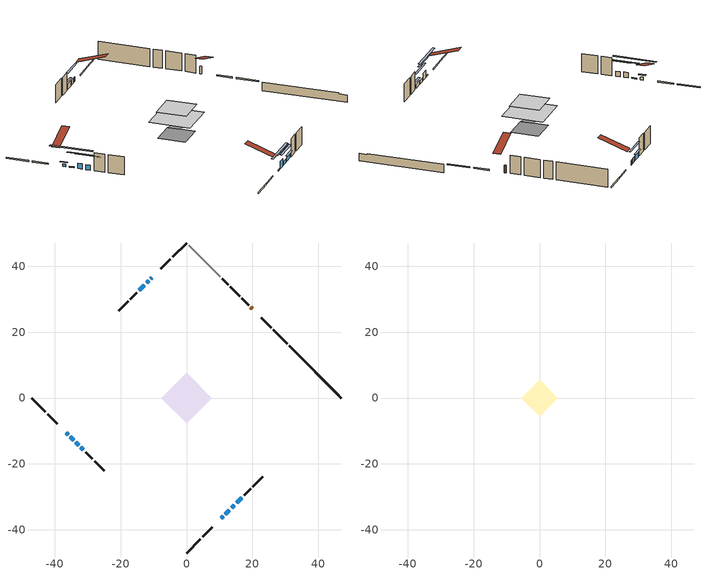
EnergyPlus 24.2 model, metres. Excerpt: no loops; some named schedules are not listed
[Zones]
conditioned space
 floor outside (Floor1 construction): -2.26,0 0,2.26 2.26,0 0,-2.26 z0.16
 floor adiabatic (AdiabaticFloorConstruction): -7.63,0 0,7.63 7.63,0 0,-7.63 z2.6
 floor foundation (Slab1 construction): -5.18,0 0,5.18 5.18,0 0,-5.18 z-2.13
 wall outside (RimJoist1 construction): 0,-47.11 4.24,-42.87 / -47.11,0 -42.87,-4.24 / 0,47.11 -4.24,42.87 / 30.61,16.5 26.37,20.74 z0.16:0.46
 wall outside (RimJoist2 construction): 4.9,-42.21 7.87,-39.24 / -42.21,-4.9 -39.24,-7.87 / -4.9,42.21 -7.87,39.24 / 25.71,21.4 22.74,24.37 z0.16:0.46
 wall outside (AdiabaticWallConstruction 1): 19.99,27.12 19.55,27.56 z0.16:2.19
 wall outside (AdiabaticWallConstruction): -10.62,36.49 -10.89,36.22 z0.16:1.38; -36.49,-10.62 -35.98,-11.13 z0.16:0.87; 10.62,-36.49 11.13,-35.98 / -35.33,-11.78 -34.32,-12.79 z0.16:0.47; 11.78,-35.33 13.04,-34.07 z0.16:2.14; 13.69,-33.41 14.54,-32.57 z0.16:1.08; -33.67,-13.44 -32.82,-14.29 z0.16:1.61; -32.17,-14.94 -31.32,-15.79 / -11.54,35.57 -12.16,34.95 / -12.81,34.3 -14.39,32.72 z0.16:1.53; 15.2,-31.91 16.85,-30.26 z0.16:1.33
 wall outside (Wall1 construction): 17.51,-29.6 19.55,-27.56 / -30.66,-16.45 -28.61,-18.5 / -15.05,32.06 -17.1,30.01 / 18.89,28.22 16.84,30.27 z0.16:5.04
 wall outside (Wall2 construction): 20.21,-26.9 23.12,-23.99 / -27.96,-19.15 -25.04,-22.07 / -17.75,29.36 -20.67,26.44 / 16.18,30.93 13.27,33.84 z0.16:5.04
 wall foundation (FoundationWall1 construction): 31.27,15.84,-2.13 31.27,15.84,0.16 45.53,1.58,0.16 45.53,1.58,-0.13 47.11,0,-0.13 47.11,0,-2.13
 wall othersidecoefficients (Wall3 construction): 12.61,34.49 10.89,36.22 z0.16:5.04
 wall adiabatic (Wall4 construction): 10.23,36.88 0.66,46.45 z0.16:5.04
 window (WindowConstruction 8): -10.62,36.49 -10.89,36.22 z0.16:1.38
 window (WindowConstruction 7): -36.49,-10.62 -35.98,-11.13 z0.16:0.87
 window (WindowConstruction 9): 10.62,-36.49 11.12,-35.98 z0.16:0.46
 window (WindowConstruction 10): -35.33,-11.78 -34.32,-12.79 z0.16:0.46
 window (WindowConstruction): 11.78,-35.33 13.04,-34.07 z0.16:2.14
 window (WindowConstruction 1): 13.7,-33.41 14.54,-32.57 z0.16:1.07
 window (WindowConstruction 2): -33.67,-13.44 -32.82,-14.29 z0.16:1.61
 window (WindowConstruction 3): -32.16,-14.95 -31.32,-15.79 z0.16:1.53
 window (WindowConstruction 4): -11.54,35.56 -12.15,34.95 z0.16:1.53
 window (WindowConstruction 5): -12.81,34.3 -14.39,32.72 z0.16:1.53
 window (WindowConstruction 6): 15.2,-31.91 16.85,-30.26 z0.16:1.33
 door (Door): 19.99,27.12 19.55,27.56 z0.16:2.19
 ceiling adiabatic (AdiabaticFloorConstruction): 0,-7.63 7.63,0 0,7.63 -7.63,0 z2.6
attic - vented
 floor to conditioned space (Floor2 construction Reversed): -5.61,0 0,5.61 5.61,0 0,-5.61 z5.04
 roof outside (Roof1 construction): 9.97,-37.14,5.04 4.5,-31.68,7.61 3.06,-33.12,7.61 8.53,-38.58,5.04; -37.14,-9.97,5.04 -31.68,-4.5,7.61 -33.12,-3.06,7.61 -38.58,-8.53,5.04; -9.97,37.14,5.04 -4.5,31.68,7.61 -3.06,33.12,7.61 -8.53,38.58,5.04; 20.65,26.46,5.04 15.18,21,7.61 16.62,19.56,7.61 22.08,25.02,5.04
shading: -35.55,-11.56 -36.92,-10.19 -37.24,-10.52 -35.88,-11.88 z1.48; 14.68,-32.43 7.07,-40.04 7.39,-40.37 15.01,-32.75 z5.49; -30.77,-16.34 -38.88,-8.23 -39.21,-8.55 -31.09,-16.67 z5.49; 15.09,-32.02 9.73,-37.38 10.06,-37.7 15.41,-32.35 z5.04; 16.59,-30.52 11.65,-35.46 11.97,-35.79 16.92,-30.84 z3.97; -30.88,-16.23 -35.6,-11.51 -35.93,-11.83 -31.21,-16.55 z4.35; -29.38,-17.73 -34.1,-13.01 -34.43,-13.33 -29.71,-18.05 z4.27; -14.2,32.91 -9.5,37.61 -9.82,37.94 -14.53,33.23 z4.43; -14.82,32.29 -12.38,34.73 -12.71,35.05 -15.15,32.61 z2.14; 17.28,-29.83 14.77,-32.34 15.09,-32.67 17.6,-30.16 z1.94
[Building]
Building 1: Terrain=Suburbs
[Site:Location]
Toronto City Centre_ON: Latitude {deg}=43.63; Longitude {deg}=-79.39; Time Zone {hr}=-5; Elevation {m}=77; Keep Site Location Information=Yes
[Site:GroundTemperature:Shallow]
5.01852, 3.26908, 3.12898, 3.95918, 7.29196, 10.6092, 13.4851, 15.3069, 15.4617, 13.9799, 11.1774, 7.9619
[Site:WaterMainsTemperature]
Calculation Method=Schedule; Temperature Schedule=mains temperature schedule
[Material] Roughness=Rough; Thermal Absorptance=0.9
Name | Thickness {m} | Conductivity {W/m-K} | Density {kg/m3} | Specific Heat {J/kg-K} | Solar Absorptance | Visible Absorptance
asphalt or fiberglass shingles | 0.00635 | 0.162714 | 1121.4 | 1465.45 | 0.4 | 0.4
ceiling loosefill ins | 0.0846667 | 0.0480833 | 16.02 | 1046.75 | 0.7 | 0.7
ceiling stud and cavity | 0.1397 | 0.115316 | 65.682 | 1177.47 | 0.7 | 0.7
concrete 4.0 in. | 0.1016 | 1.803125 | 2242.8 | 837.4 | 0.7 | 0.7
concrete 8.0 in. | 0.2032 | 1.803125 | 2242.8 | 837.4 | 0.7 | 0.7
door material | 0.04445 | 0.327969 | 512.64 | 1214.23 | 0.7 | 0.7
exterior vertical ins | 0.0212574 | 0.029427 | 32.04 | 1214.23 | 0.7 | 0.7
floor covering | 0.0127 | 0.0433444 | 54.468 | 1339.84 | 0.6 | 0.6
floor rigid ins | 0.103632 | 0.029427 | 32.04 | 1214.23 | 0.7 | 0.7
floor rigid ins 1; wall rigid ins 2 | 0.512978 | 0.029427 | 32.04 | 1214.23 | 0.7 | 0.7
floor stud and cavity | 0.1397 | 0.165219 | 92.3553 | 1139.71 | 0.7 | 0.7
floor stud and cavity 1 | 0.1397 | 1.75129 | 37.0049 | 1207.88 | 0.7 | 0.7
furniture material conditioned space 1 | 0.1524 | 0.115458 | 640.8 | 1214.23 | 0.6 | 0.6
gypsum board | 0.0127 | 0.160291 | 801 | 837.4 | 0.6 | 0.6
gypsum board 1 | 0.0127 | 0.160291 | 801 | 837.4 | 0.7 | 0.7
osb sheathing 0.5 in. | 0.0127 | 0.115458 | 512.64 | 1214.23 | 0.7 | 0.7
osb sheathing 0.75 in. | 0.01905 | 0.115458 | 512.64 | 1214.23 | 0.7 | 0.7
osb sheathing 2.0 in. | 0.0508 | 0.115458 | 512.64 | 1214.23 | 0.7 | 0.7
rim joist rigid ins; wall rigid ins | 0.051816 | 0.029427 | 32.04 | 1214.23 | 0.7 | 0.7
rim joist stud and cavity | 0.0508 | 0.0406006 | 125.044 | 1163.47 | 0.6 | 0.6
rim joist stud and cavity 1 | 0.0508 | 0.103237 | 50.32683 | 1063.81 | 0.6 | 0.6
wall rigid ins 1 | 0.051816 | 0.029427 | 32.04 | 1214.23 | 0.4 | 0.4
wall stud and cavity | 0.1397 | 0.158046 | 139.0536 | 1170.24 | 0.7 | 0.7
wall stud and cavity 1 | 0.1397 | 0.153758 | 139.0536 | 1170.24 | 0.7 | 0.7
wall stud and cavity 2 | 0.1397 | 0.212397 | 139.0536 | 1170.24 | 0.7 | 0.7
wall stud and cavity 3 | 0.1397 | 0.130375 | 139.0536 | 1170.24 | 0.7 | 0.7
wall stud and cavity 4 | 0.0889 | 0.380278 | 52.3479 | 1209.89 | 0.7 | 0.7
wall stud and cavity 5 | 0.0889 | 0.391764 | 83.0341 | 1211.67 | 0.7 | 0.7
wood siding | 0.0254 | 0.102417 | 544.68 | 1172.36 | 0.4 | 0.4
wood siding 1; wood siding 2; wood siding 3 | 0.0254 | 0.102417 | 544.68 | 1172.36 | 0.7 | 0.7
[WindowMaterial:SimpleGlazingSystem]
Name | U-Factor {W/m2-K} | Solar Heat Gain Coefficient
WindowMaterial | 2.55851 | 0.55
WindowMaterial 1 | 2.63516 | 0.5
WindowMaterial 2 | 2.42507 | 0.63
WindowMaterial 3 | 2.430184 | 0.63
WindowMaterial 4 | 2.543744 | 0.54
WindowMaterial 5 | 2.381921 | 0.65
WindowMaterial 6 | 2.61131 | 0.52
WindowMaterial 7 | 2.79017 | 0.42
WindowMaterial 8 | 4.849012 | 0.61
WindowMaterial 9 | 2.907136 | 0.29
[Construction]
AdiabaticFloorConstruction: floor stud and cavity 1, floor rigid ins 1, osb sheathing 0.75 in., floor covering
AdiabaticWallConstruction: wood siding 2, wall rigid ins 2, wall stud and cavity 4, gypsum board
AdiabaticWallConstruction 1: wood siding 3, wall rigid ins 2, wall stud and cavity 4, gypsum board
Door: door material
Floor1 construction: floor stud and cavity, floor rigid ins, osb sheathing 0.75 in., floor covering
Floor2 construction Reversed: gypsum board, ceiling stud and cavity, ceiling loosefill ins
FoundationWall1 construction: concrete 8.0 in., gypsum board 1
furniture construction conditioned space 1: furniture material conditioned space 1
PartitionWallConstruction: gypsum board, wall stud and cavity 5, gypsum board
RimJoist1 construction: wood siding 1, rim joist rigid ins, osb sheathing 2.0 in., rim joist stud and cavity
RimJoist2 construction: wood siding 1, rim joist stud and cavity 1
Roof1 construction: asphalt or fiberglass shingles
Slab1 construction: concrete 4.0 in.
Wall1 construction: wood siding, wall rigid ins, osb sheathing 0.5 in., wall stud and cavity, gypsum board
Wall2 construction: wood siding, wall rigid ins, osb sheathing 0.5 in., wall stud and cavity 1, gypsum board
Wall3 construction: wall rigid ins 1, osb sheathing 0.5 in., wall stud and cavity 2, gypsum board
Wall4 construction: wall rigid ins 1, osb sheathing 0.5 in., wall stud and cavity 3, gypsum board
WindowConstruction: WindowMaterial
WindowConstruction 1: WindowMaterial 1
WindowConstruction 10; WindowConstruction 9: WindowMaterial 9
WindowConstruction 2: WindowMaterial 2
WindowConstruction 3: WindowMaterial 3
WindowConstruction 4: WindowMaterial 4
WindowConstruction 5: WindowMaterial 5
WindowConstruction 6: WindowMaterial 6
WindowConstruction 7: WindowMaterial 7
WindowConstruction 8: WindowMaterial 8
[Zone] Multiplier=1; Part of Total Floor Area=Yes
Name | Volume {m3}
attic - vented | 26.2921
conditioned space | 439.5
[Space]
Name | Zone | Volume {m3}
attic - vented 1 | attic - vented | 26.2921
conditioned space 1 | conditioned space | 439.5
[ZoneInfiltration:EffectiveLeakageArea]
infil attic - vented 1: Zone or Space=attic - vented 1; Schedule=Always On Discrete; Effective Air Leakage Area {cm2}=2648.42; Stack Coefficient=0.000179056; Wind Coefficient=9.04095e-06
[ZoneMixing]
whole house fan mix: Zone or Space=attic - vented; Schedule=Always On Continuous; Design Flow Rate Calculation Method=Flow/Zone; Design Flow Rate {m3/s}=0; Source Zone or Space=conditioned space
[SurfaceProperty:ExposedFoundationPerimeter]
Slab1: Exposed Perimeter Calculation Method=TotalExposedPerimeter; Total Exposed Perimeter {m}=22.403
[SurfaceProperty:OtherSideCoefficients]
other non-freezing space: Combined Convective/Radiative Film Coefficient {W/m2-K}=8.35; Constant Temperature Coefficient=1; External Dry-Bulb Temperature Coefficient=0; Ground Temperature Coefficient=0; Wind Speed Coefficient=0; Zone Air Temperature Coefficient=0; Constant Temperature Schedule=other non-freezing space; Previous Other Side Temperature Coefficient=0
[InternalMass] Zone or ZoneList=conditioned space; Space or SpaceList=conditioned space 1
Name | Construction | Surface Area {m2}
furniture mass conditioned space 1 | furniture construction conditioned space 1 | 72.1363
partition wall mass | PartitionWallConstruction | 180.341
[Lights]
interior lighting: Zone or ZoneList or Space or SpaceList=conditioned space 1; Schedule=interior lighting schedule; Design Level Calculation Method=LightingLevel; Lighting Level {W}=343.2; Return Air Fraction=0; Fraction Radiant=0.6; Fraction Visible=0.2; Fraction Replaceable=1
[People]
occupants: Zone or ZoneList or Space or SpaceList=conditioned space 1; Number of People Schedule=occupants schedule; Number of People Calculation Method=People; Number of People=3; Fraction Radiant=0.314171; Sensible Heat Fraction=0.56303; Activity Level Schedule=occupants activity schedule; Carbon Dioxide Generation Rate {m3/s-W}=0; Enable ASHRAE 55 Comfort Warnings=No; Mean Radiant Temperature Calculation Type=EnclosureAveraged
[ElectricEquipment] Zone or ZoneList or Space or SpaceList=conditioned space 1; Design Level Calculation Method=EquipmentLevel
Name | Schedule | Design Level {W} | Fraction Latent | Fraction Radiant | Fraction Lost
clothes dryer | clothes dryer schedule | 140.772 | 0.015 | 0.081 | 0.85
clothes washer | clothes washer schedule | 32.1985 | 0.03 | 0.162 | 0.7
cooking range | cooking range schedule | 208.969 | 0.08 | 0.432 | 0.2
dishwasher | dishwasher schedule | 66.8632 | 0.3 | 0.18 | 0.4
fridge | fridge schedule | 72.9452 | 0 | 0.6 | 0
mech vent bath fan 0 | mech vent bath fan 0 schedule | 50.2 | 0 | 0 | 1
mech vent bath fan 1 | mech vent bath fan 1 schedule | 50.2 | 0 | 0 | 1
mech vent house fan | mech vent house fan schedule | 1.9 | 0 | 0 | 1
mech vent house fan cfis | mech vent house fan cfis schedule | 0 | 0 | 0 | 0
mech vent range fan 0 | mech vent range fan 0 schedule | 57 | 0 | 0 | 1
misc plug loads | misc plug loads schedule | 494.7 | 0.045 | 0.513 | 0.1
whole house fan | Always On Discrete | 0 | 0 | 0 | 1
[OtherEquipment] Zone or ZoneList or Space or SpaceList=conditioned space 1; Design Level Calculation Method=EquipmentLevel
Name | Fuel Type | Schedule | Design Level {W} | Fraction Latent | Fraction Radiant | Fraction Lost
clothes dryer 1 | Electricity | clothes dryer schedule | 0 | 0.015 | 0.081 | 0.85
cooking range 1 | Electricity | cooking range schedule | 0 | 0.08 | 0.432 | 0.2
general water use latent | None | general water use schedule | 59.3978 | 1 | 0 | 0
general water use sensible | None | general water use schedule | -58.539 | 0 | 0.6 | 0
mech vent house fan latent load | None | Always On Discrete | 0 | 1 | 0 | 0
mech vent house fan sensible load | None | Always On Discrete | 0 | 0 | 0 | 0
water heater energy adjustment1 | NaturalGas | Always On Discrete | 0.01 | 0 | 0 | 1
[ZoneInfiltration:DesignFlowRate] Zone or ZoneList or Space or SpaceList=conditioned space 1; Schedule=Always On Discrete; Design Flow Rate Calculation Method=Flow/Zone; Design Flow Rate {m3/s}=0
infil flow; natural vent flow; whole house fan flow
[AvailabilityManager:Scheduled]
central ac and furnace airloop Availability Manager: Schedule=Always On Discrete
[Foundation:Kiva]
Foundation Kiva 1: Initial Indoor Air Temperature {C}=18; Wall Height Above Grade {m}=0.15999; Wall Depth Below Slab {m}=0.2032; Custom Block Material Name 1=exterior vertical ins; Custom Block Depth 1 {m}=2.28999; Custom Block X Position 1 {m}=0.2159; Custom Block Z Position 1 {m}=0
[Foundation:Kiva:Settings]
Soil Conductivity {W/m-K}=0.849921; Soil Density {kg/m3}=1842.3; Soil Specific Heat {J/kg-K}=418.7; Ground Solar Absorptivity=0.9; Ground Thermal Absorptivity=0.9; Ground Surface Roughness {m}=0.03; Far-Field Width {m}=40; Deep-Ground Boundary Condition=ZeroFlux; Deep-Ground Depth {m}=40; Minimum Cell Dimension {m}=0.2; Maximum Cell Growth Coefficient=3; Simulation Timestep=Timestep
[Exterior:Lights]
exterior lighting: Schedule=exterior lighting schedule; Design Level {W}=75.6
[EnergyManagementSystem:GlobalVariable]
central_ac_and_furnace_airloop_Fan_RTF
infil_program_Qfan
infil_program_Qinf
natural_vent_program_Qnv
natural_vent_program_Qwhf
[EnergyManagementSystem:Sensor]
Name | Output:Variable or Output:Meter Index Key | Output:Variable or Output:Meter
airflow_gain | infil flow | Infiltration Sensible Heat Gain Energy
airflow_gain_1 | natural vent flow | Infiltration Sensible Heat Gain Energy
airflow_gain_2 | whole house fan flow | Infiltration Sensible Heat Gain Energy
airflow_loss | infil flow | Infiltration Sensible Heat Loss Energy
airflow_loss_1 | natural vent flow | Infiltration Sensible Heat Loss Energy
airflow_loss_2 | whole house fan flow | Infiltration Sensible Heat Loss Energy
clg_load_cond |  | Cooling:EnergyTransfer:Zone:CONDITIONED SPACE
clg_sp_s; clg_sp_s_1 | cooling setpoint | Schedule Value
clothes_dryer_exhaust_0_sch_s | clothes dryer exhaust 0 schedule | Schedule Value
cool_season | cooling season schedule | Schedule Value
htg_load_cond |  | Heating:EnergyTransfer:Zone:CONDITIONED SPACE
htg_sp_s; htg_sp_s_1 | heating setpoint | Schedule Value
ig_ee_conv | clothes dryer | Electric Equipment Convective Heating Energy
ig_ee_conv_2 | cooking range | Electric Equipment Convective Heating Energy
ig_ee_conv_4 | fridge | Electric Equipment Convective Heating Energy
ig_ee_conv_5 | misc plug loads | Electric Equipment Convective Heating Energy
ig_ee_conv_6 | whole house fan | Electric Equipment Convective Heating Energy
ig_ee_rad | clothes dryer | Electric Equipment Radiant Heating Energy
ig_ee_rad_2 | cooking range | Electric Equipment Radiant Heating Energy
ig_ee_rad_4 | fridge | Electric Equipment Radiant Heating Energy
ig_ee_rad_5 | misc plug loads | Electric Equipment Radiant Heating Energy
ig_ee_rad_6 | whole house fan | Electric Equipment Radiant Heating Energy
ig_lgt_conv | interior lighting | Lights Convective Heating Energy
ig_lgt_rad | interior lighting | Lights Radiant Heating Energy
ig_lgt_vis | interior lighting | Lights Visible Radiation Heating Energy
ig_oe_conv | clothes dryer 1 | Other Equipment Convective Heating Energy
ig_oe_conv_1 | cooking range 1 | Other Equipment Convective Heating Energy
ig_oe_conv_2 | general water use latent | Other Equipment Convective Heating Energy
ig_oe_conv_3 | general water use sensible | Other Equipment Convective Heating Energy
ig_oe_conv_4 | water heater energy adjustment1 | Other Equipment Convective Heating Energy
ig_oe_rad | clothes dryer 1 | Other Equipment Radiant Heating Energy
ig_oe_rad_1 | cooking range 1 | Other Equipment Radiant Heating Energy
ig_oe_rad_2 | general water use latent | Other Equipment Radiant Heating Energy
ig_oe_rad_3 | general water use sensible | Other Equipment Radiant Heating Energy
ig_oe_rad_4 | water heater energy adjustment1 | Other Equipment Radiant Heating Energy
ig_ppl_conv | occupants | People Convective Heating Energy
ig_ppl_rad | occupants | People Radiant Heating Energy
im_conv | furniture mass conditioned space 1 | Surface Inside Face Convection Heat Gain Energy
im_conv_1 | partition wall mass | Surface Inside Face Convection Heat Gain Energy
im_ig | furniture mass conditioned space 1 | Surface Inside Face Internal Gains Radiation Heat Gain Energy
im_ig_1 | partition wall mass | Surface Inside Face Internal Gains Radiation Heat Gain Energy
im_lgt | furniture mass conditioned space 1 | Surface Inside Face Lights Radiation Heat Gain Energy
im_lgt_1 | partition wall mass | Surface Inside Face Lights Radiation Heat Gain Energy
im_sol | furniture mass conditioned space 1 | Surface Inside Face Solar Radiation Heat Gain Energy
im_sol_1 | partition wall mass | Surface Inside Face Solar Radiation Heat Gain Energy
im_surf | furniture mass conditioned space 1 | Surface Inside Face Net Surface Thermal Radiation Heat Gain Energy
im_surf_1 | partition wall mass | Surface Inside Face Net Surface Thermal Radiation Heat Gain Energy
mech_vent_bath_fan_0_sch_s | mech vent bath fan 0 schedule | Schedule Value
mech_vent_bath_fan_1_sch_s | mech vent bath fan 1 schedule | Schedule Value
mech_vent_range_fan_0_sch_s | mech vent range fan 0 schedule | Schedule Value
mv_conv | mech vent bath fan 0 | Electric Equipment Convective Heating Energy
mv_conv_1 | mech vent bath fan 1 | Electric Equipment Convective Heating Energy
mv_conv_2 | mech vent house fan | Electric Equipment Convective Heating Energy
mv_conv_3 | mech vent house fan cfis | Electric Equipment Convective Heating Energy
mv_conv_4 | mech vent range fan 0 | Electric Equipment Convective Heating Energy
mv_conv_5 | mech vent house fan latent load | Other Equipment Convective Heating Energy
mv_conv_6 | mech vent house fan sensible load | Other Equipment Convective Heating Energy
mv_rad | mech vent bath fan 0 | Electric Equipment Radiant Heating Energy
mv_rad_1 | mech vent bath fan 1 | Electric Equipment Radiant Heating Energy
mv_rad_2 | mech vent house fan | Electric Equipment Radiant Heating Energy
mv_rad_3 | mech vent house fan cfis | Electric Equipment Radiant Heating Energy
mv_rad_4 | mech vent range fan 0 | Electric Equipment Radiant Heating Energy
mv_rad_5 | mech vent house fan latent load | Other Equipment Radiant Heating Energy
mv_rad_6 | mech vent house fan sensible load | Other Equipment Radiant Heating Energy
natural_vent_s | natural vent schedule | Schedule Value
oa_temp |  | Site Outdoor Air Drybulb Temperature
out_pb_s |  | Site Outdoor Air Barometric Pressure
out_wt_s |  | Site Outdoor Air Humidity Ratio
site_vw_s |  | Site Wind Speed
ss_back_out | Window1 | Surface Window Shortwave from Zone Back Out Window Heat Transfer Rate
ss_back_out_1 | Window10 | Surface Window Shortwave from Zone Back Out Window Heat Transfer Rate
ss_back_out_10 | Window8 | Surface Window Shortwave from Zone Back Out Window Heat Transfer Rate
ss_back_out_2 | Window11 | Surface Window Shortwave from Zone Back Out Window Heat Transfer Rate
ss_back_out_3 | Window12 | Surface Window Shortwave from Zone Back Out Window Heat Transfer Rate
ss_back_out_4 | Window2 | Surface Window Shortwave from Zone Back Out Window Heat Transfer Rate
ss_back_out_5 | Window3 | Surface Window Shortwave from Zone Back Out Window Heat Transfer Rate
ss_back_out_6 | Window4 | Surface Window Shortwave from Zone Back Out Window Heat Transfer Rate
ss_back_out_7 | Window5 | Surface Window Shortwave from Zone Back Out Window Heat Transfer Rate
ss_back_out_8 | Window6 | Surface Window Shortwave from Zone Back Out Window Heat Transfer Rate
ss_back_out_9 | Window7 | Surface Window Shortwave from Zone Back Out Window Heat Transfer Rate
ss_conv | Door1 | Surface Inside Face Convection Heat Gain Energy
ss_conv_1 | Window1 | Surface Inside Face Convection Heat Gain Energy
ss_conv_10 | Window7 | Surface Inside Face Convection Heat Gain Energy
ss_conv_11 | Window8 | Surface Inside Face Convection Heat Gain Energy
ss_conv_2 | Window10 | Surface Inside Face Convection Heat Gain Energy
ss_conv_3 | Window11 | Surface Inside Face Convection Heat Gain Energy
ss_conv_4 | Window12 | Surface Inside Face Convection Heat Gain Energy
ss_conv_5 | Window2 | Surface Inside Face Convection Heat Gain Energy
ss_conv_6 | Window3 | Surface Inside Face Convection Heat Gain Energy
ss_conv_7 | Window4 | Surface Inside Face Convection Heat Gain Energy
ss_conv_8 | Window5 | Surface Inside Face Convection Heat Gain Energy
ss_conv_9 | Window6 | Surface Inside Face Convection Heat Gain Energy
ss_ig | Door1 | Surface Inside Face Internal Gains Radiation Heat Gain Energy
ss_ig_1 | Window1 | Surface Inside Face Internal Gains Radiation Heat Gain Energy
ss_ig_10 | Window7 | Surface Inside Face Internal Gains Radiation Heat Gain Energy
ss_ig_11 | Window8 | Surface Inside Face Internal Gains Radiation Heat Gain Energy
ss_ig_2 | Window10 | Surface Inside Face Internal Gains Radiation Heat Gain Energy
ss_ig_3 | Window11 | Surface Inside Face Internal Gains Radiation Heat Gain Energy
ss_ig_4 | Window12 | Surface Inside Face Internal Gains Radiation Heat Gain Energy
ss_ig_5 | Window2 | Surface Inside Face Internal Gains Radiation Heat Gain Energy
ss_ig_6 | Window3 | Surface Inside Face Internal Gains Radiation Heat Gain Energy
ss_ig_7 | Window4 | Surface Inside Face Internal Gains Radiation Heat Gain Energy
ss_ig_8 | Window5 | Surface Inside Face Internal Gains Radiation Heat Gain Energy
ss_ig_9 | Window6 | Surface Inside Face Internal Gains Radiation Heat Gain Energy
ss_lgt | Door1 | Surface Inside Face Lights Radiation Heat Gain Energy
ss_sol | Door1 | Surface Inside Face Solar Radiation Heat Gain Energy
ss_surf | Door1 | Surface Inside Face Net Surface Thermal Radiation Heat Gain Energy
ss_surf_1 | Window1 | Surface Inside Face Net Surface Thermal Radiation Heat Gain Energy
ss_surf_10 | Window7 | Surface Inside Face Net Surface Thermal Radiation Heat Gain Energy
ss_surf_11 | Window8 | Surface Inside Face Net Surface Thermal Radiation Heat Gain Energy
ss_surf_2 | Window10 | Surface Inside Face Net Surface Thermal Radiation Heat Gain Energy
ss_surf_3 | Window11 | Surface Inside Face Net Surface Thermal Radiation Heat Gain Energy
ss_surf_4 | Window12 | Surface Inside Face Net Surface Thermal Radiation Heat Gain Energy
ss_surf_5 | Window2 | Surface Inside Face Net Surface Thermal Radiation Heat Gain Energy
ss_surf_6 | Window3 | Surface Inside Face Net Surface Thermal Radiation Heat Gain Energy
ss_surf_7 | Window4 | Surface Inside Face Net Surface Thermal Radiation Heat Gain Energy
ss_surf_8 | Window5 | Surface Inside Face Net Surface Thermal Radiation Heat Gain Energy
ss_surf_9 | Window6 | Surface Inside Face Net Surface Thermal Radiation Heat Gain Energy
ss_trans_in | Window1 | Surface Window Transmitted Solar Radiation Rate
ss_trans_in_1 | Window10 | Surface Window Transmitted Solar Radiation Rate
ss_trans_in_10 | Window8 | Surface Window Transmitted Solar Radiation Rate
ss_trans_in_2 | Window11 | Surface Window Transmitted Solar Radiation Rate
ss_trans_in_3 | Window12 | Surface Window Transmitted Solar Radiation Rate
ss_trans_in_4 | Window2 | Surface Window Transmitted Solar Radiation Rate
ss_trans_in_5 | Window3 | Surface Window Transmitted Solar Radiation Rate
ss_trans_in_6 | Window4 | Surface Window Transmitted Solar Radiation Rate
ss_trans_in_7 | Window5 | Surface Window Transmitted Solar Radiation Rate
ss_trans_in_8 | Window6 | Surface Window Transmitted Solar Radiation Rate
ss_trans_in_9 | Window7 | Surface Window Transmitted Solar Radiation Rate
ss_trans_out | Window1 | Surface Inside Face Initial Transmitted Diffuse Transmitted Out Window Solar Radiation Rate
ss_trans_out_1 | Window10 | Surface Inside Face Initial Transmitted Diffuse Transmitted Out Window Solar Radiation Rate
ss_trans_out_10 | Window8 | Surface Inside Face Initial Transmitted Diffuse Transmitted Out Window Solar Radiation Rate
ss_trans_out_2 | Window11 | Surface Inside Face Initial Transmitted Diffuse Transmitted Out Window Solar Radiation Rate
ss_trans_out_3 | Window12 | Surface Inside Face Initial Transmitted Diffuse Transmitted Out Window Solar Radiation Rate
ss_trans_out_4 | Window2 | Surface Inside Face Initial Transmitted Diffuse Transmitted Out Window Solar Radiation Rate
ss_trans_out_5 | Window3 | Surface Inside Face Initial Transmitted Diffuse Transmitted Out Window Solar Radiation Rate
ss_trans_out_6 | Window4 | Surface Inside Face Initial Transmitted Diffuse Transmitted Out Window Solar Radiation Rate
ss_trans_out_7 | Window5 | Surface Inside Face Initial Transmitted Diffuse Transmitted Out Window Solar Radiation Rate
